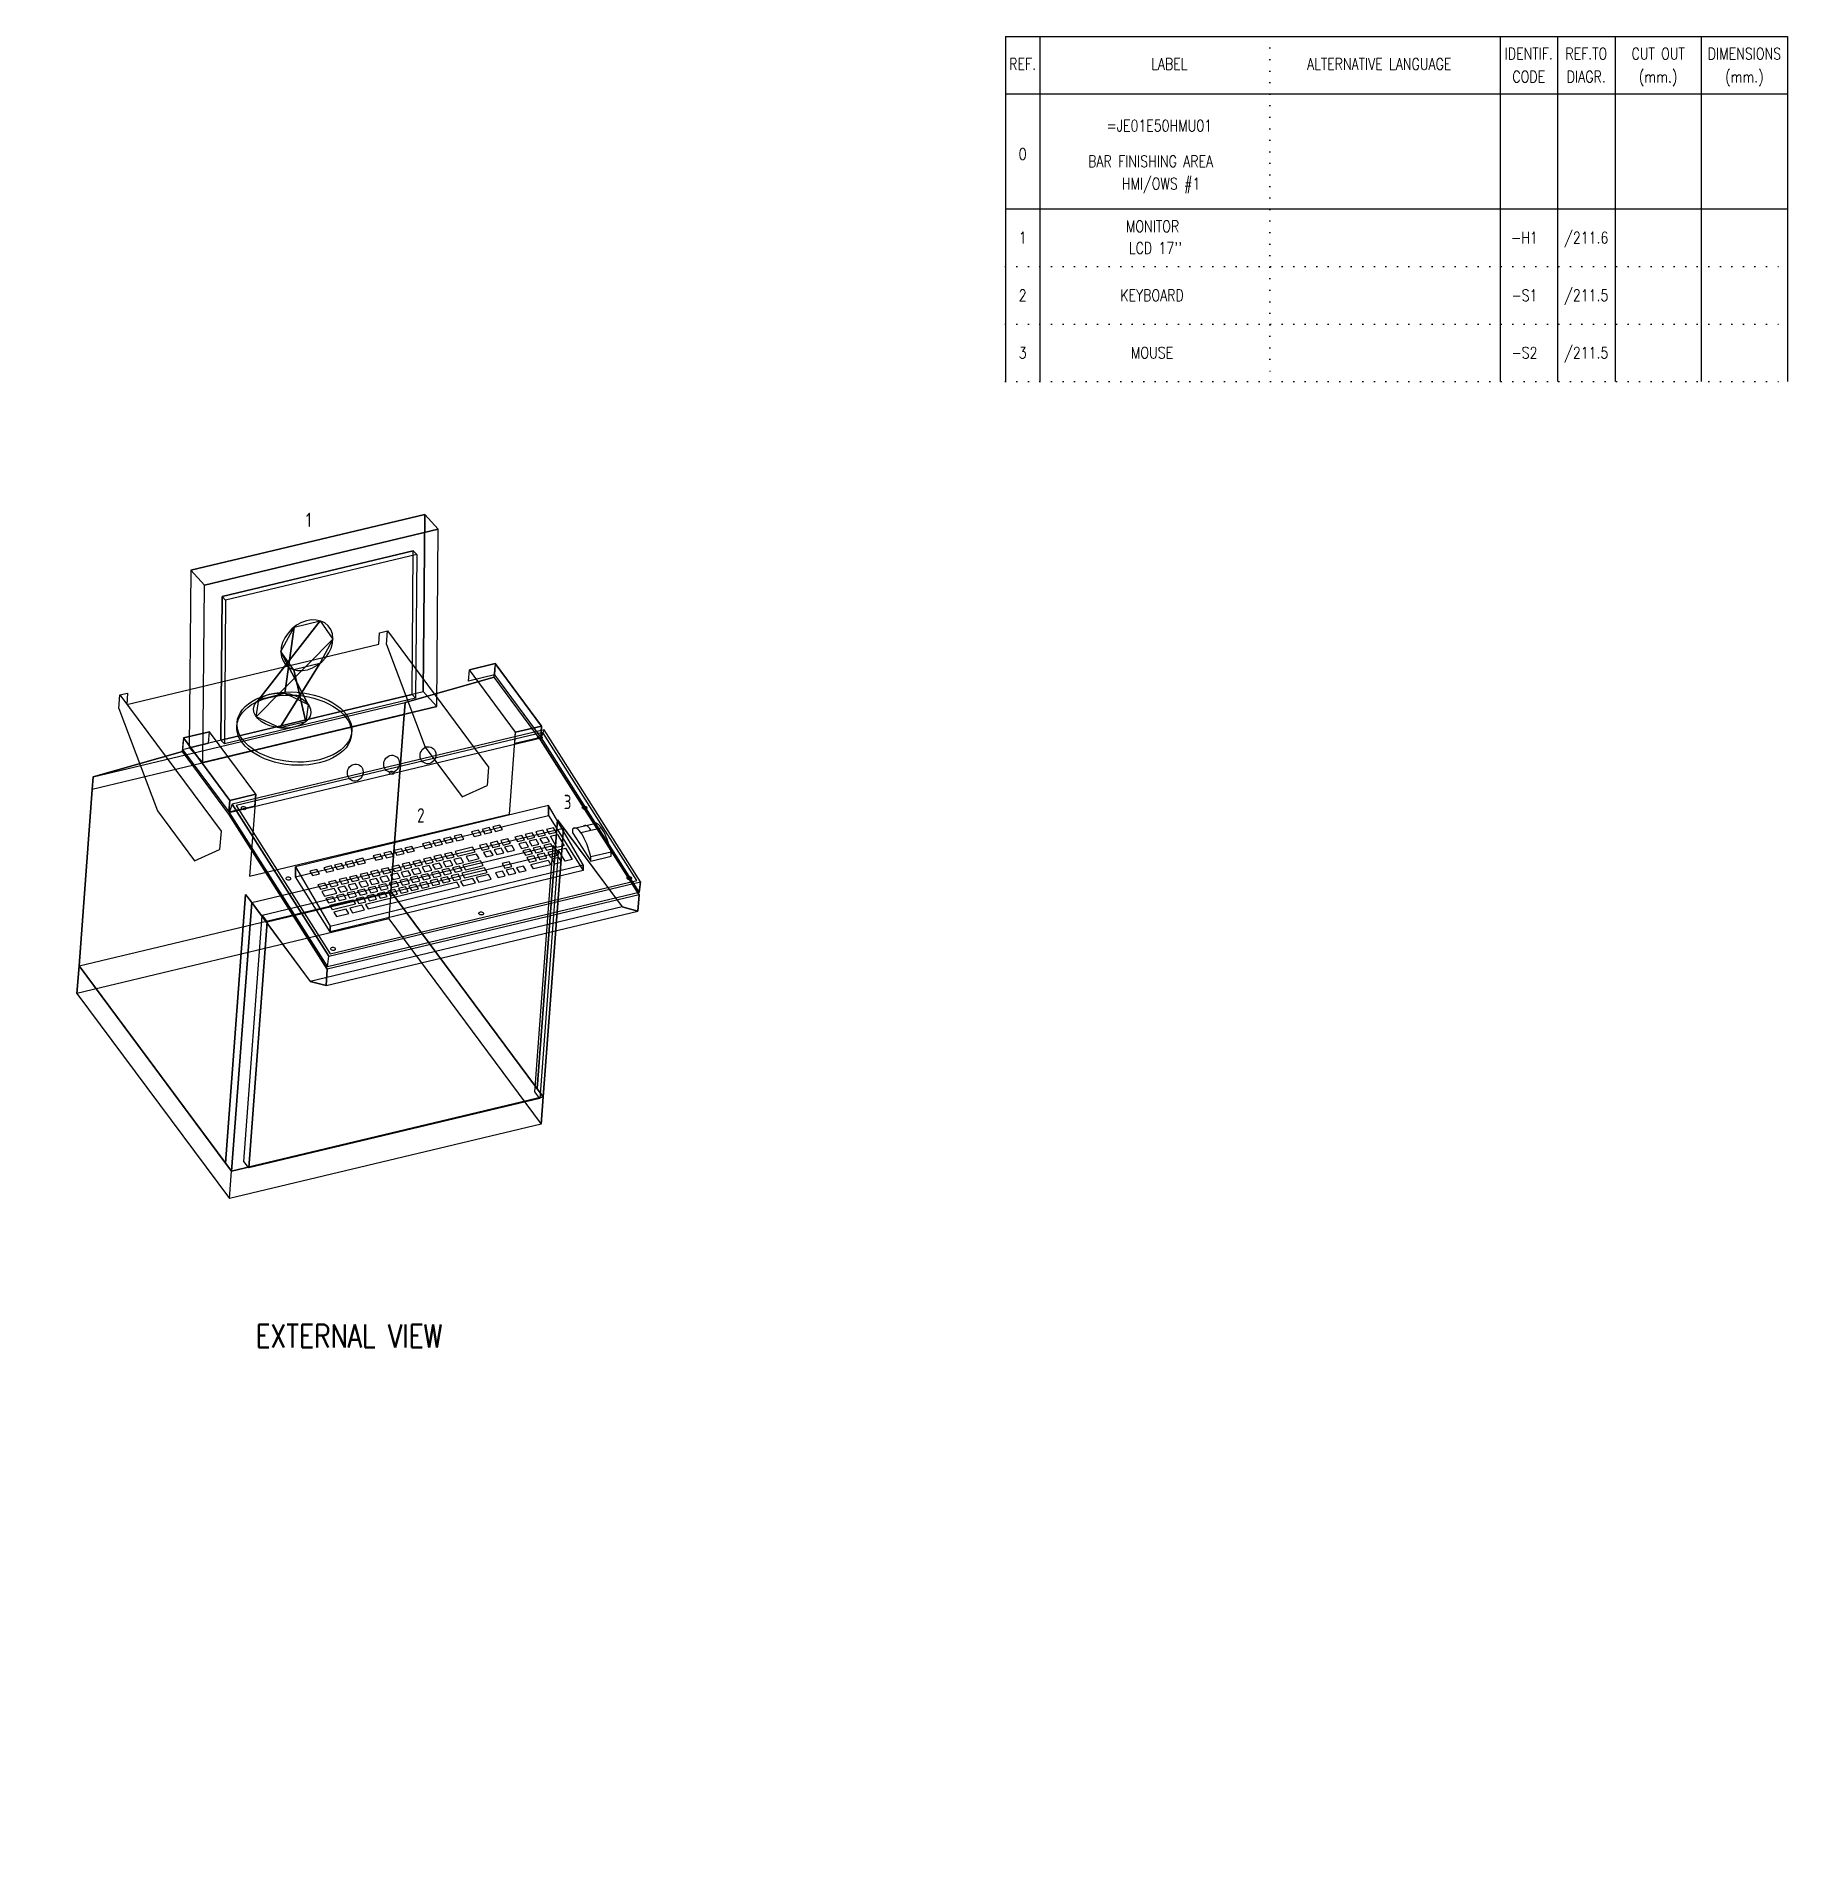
# Model space of a CAD drawing. Header units: millimetres. Extents: x -30 to 274, y -116 to 201.
import ezdxf
from ezdxf.enums import TextEntityAlignment as Align

# ---------------------------------------------------------------- set-up
doc = ezdxf.new("R2010")
doc.units = ezdxf.units.MM
doc.linetypes.add('DOT', pattern=[6.35, 0, -6.35])
for name, color, linetype in [('CART', 7, 'Continuous'), ('CART-TEXT', 7, 'Continuous'), ('PULPITI', 7, 'Continuous'), ('SPF-X', 7, 'Continuous'), ('TAST-TAV102', 7, 'Continuous')]:
    doc.layers.add(name, color=color, linetype=linetype)
doc.styles.add('DA', font='ROMANS.SHX', dxfattribs={"width": 0.8})
doc.styles.add('DIN', font='DIN', dxfattribs={"width": 0.85})
doc.styles.add('romans', font='romans.shx', dxfattribs={"width": 0.8})

# ---------------------------------------------------------------- blocks, each defined once
blk = doc.blocks.new('hjkfh')
at = {"invisible_edges": 8}
for points in [[(20.44, -99.02, 185.04), (20.6, -98.81, 188.03), (24.29, -140.07, 190.59), (24.07, -140.34, 186.6)], [(20.44, -99.02, 185.04), (21.42, -116.9, 176.15), (22.77, -131.99, 177.08), (24.07, -140.34, 186.6)]]:
    blk.add_3dface(points, dxfattribs=at)
at = {"layer": 'PULPITI', "extrusion": (0.088885, -0.994133, 0.061628)}
for p, q in [((-29.26, -103.24, 188.62), (18.97, -99.11, 185.63)), ((18.97, -99.11, 185.63), (19.11, -98.94, 188.12)), ((19.11, -98.94, 188.12), (20.6, -98.81, 188.03)), ((-30.61, -103.2, 191.2), (-29.12, -103.07, 191.11)), ((-29.12, -103.07, 191.11), (-29.26, -103.24, 188.62))]:
    blk.add_line(p, q, dxfattribs=at)
at = {"layer": 'PULPITI', "color": 132, "extrusion": (0.994465, 0.085095, -0.061628)}
for p, q in [((23.8, -100.23, 168.63), (21.63, -102.82, 130.02)), ((23.95, -100.05, 171.36), (23.8, -100.23, 168.63)), ((28.46, -130.43, 202.25), (23.95, -100.05, 171.36)), ((21.63, -102.82, 130.02), (27.18, -164.96, 133.87)), ((30.15, -149.27, 203.36), (28.46, -130.43, 202.25)), ((33.55, -190.37, 201.47), (30.15, -149.27, 203.36)), ((27.18, -164.96, 133.87), (30.49, -161.02, 192.65)), ((30.49, -161.02, 192.65), (32.62, -184.88, 194.13)), ((32.62, -184.88, 194.13), (33.34, -190.61, 197.88)), ((33.34, -190.61, 197.88), (33.55, -190.37, 201.47))]:
    blk.add_line(p, q, dxfattribs=at)
at = {"layer": 'PULPITI', "color": 132, "extrusion": (-0.994465, -0.085095, 0.061628)}
for p, q in [((-35.87, -105.34, 172.33), (-38.04, -107.93, 133.72)), ((-35.72, -105.16, 175.06), (-35.87, -105.34, 172.33)), ((-31.2, -135.53, 205.95), (-35.72, -105.16, 175.06)), ((-38.04, -107.93, 133.72), (-32.49, -170.06, 137.57)), ((-29.52, -154.38, 207.06), (-31.2, -135.53, 205.95)), ((-26.12, -195.48, 205.17), (-29.52, -154.38, 207.06)), ((-32.49, -170.06, 137.57), (-29.18, -166.12, 196.34)), ((-29.18, -166.12, 196.34), (-27.05, -189.98, 197.82)), ((-27.05, -189.98, 197.82), (-26.32, -195.72, 201.58)), ((-26.32, -195.72, 201.58), (-26.12, -195.48, 205.17))]:
    blk.add_line(p, q, dxfattribs=at)
at = {"layer": 'PULPITI', "color": 8, "extrusion": (0.994465, 0.085095, -0.061628)}
for p, q in [((28.63, -130.22, 205.24), (23.66, -130.65, 205.55)), ((28.46, -130.43, 202.25), (28.6, -130.26, 204.75))]:
    blk.add_line(p, q, dxfattribs=at)
at = {"layer": 'PULPITI', "color": 8, "extrusion": (-0.994465, -0.085095, 0.061628)}
for p, q in [((-31.2, -135.53, 205.95), (-31.06, -135.36, 208.44)), ((-31.03, -135.33, 208.94), (-26.06, -134.91, 208.63))]:
    blk.add_line(p, q, dxfattribs=at)
at = {"layer": 'PULPITI', "color": 2, "extrusion": (0.065286, -0.040889, 0.997028)}
for p, q in [((29.95, -150.67, 206.34), (-28.73, -155.69, 209.98)), ((33.19, -189.93, 204.52), (29.95, -150.67, 206.34)), ((-28.73, -155.69, 209.98), (-25.48, -194.95, 208.15)), ((-25.48, -194.95, 208.15), (33.19, -189.93, 204.52))]:
    blk.add_line(p, q, dxfattribs=at)
at = {"layer": 'PULPITI', "color": 8, "extrusion": (0.088885, -0.994133, 0.061628)}
for p, q in [((-25.39, -154.95, 191.81), (24.33, -150.7, 188.72)), ((24.33, -150.7, 188.72), (25.34, -149.5, 206.66)), ((-24.38, -153.75, 209.74), (-25.39, -154.95, 191.81))]:
    blk.add_line(p, q, dxfattribs=at)
at = {"layer": 'PULPITI', "color": 252, "extrusion": (0.056023, 0.066765, 0.996195)}
for centre, radius in [((-73.11, 108.83, 179.37), 10), ((-73.11, 108.83, 180.06), 10), ((-69.58, 105.3, 180.06), 5)]:
    blk.add_circle(centre, radius, dxfattribs=at)
at = {"layer": 'PULPITI', "color": 252, "extrusion": (-0.09505, 0.978587, -0.182575)}
blk.add_circle((13.78, 183.47, -154.36), 5, dxfattribs=at)
at = {"layer": 'PULPITI', "color": 2, "extrusion": (0.065286, -0.040889, 0.997028)}
for centre in [(-113.19, -88.94, 213.84), (-130.29, -66.14, 213.84), (-147.39, -43.34, 213.84), (-128.17, -100.18, 213.84), (-162.37, -54.58, 213.84), (-143.15, -111.41, 213.84), (-160.25, -88.61, 213.84), (-177.35, -65.81, 213.84)]:
    blk.add_circle(centre, 0.4, dxfattribs=at)
at = {"layer": 'PULPITI', "color": 132}
for points in [[(-35.87, -105.34, 172.33), (-38.04, -107.93, 133.72), (21.63, -102.82, 130.02), (23.8, -100.23, 168.63)], [(-35.72, -105.16, 175.06), (23.95, -100.05, 171.36), (23.8, -100.23, 168.63), (-35.87, -105.34, 172.33)], [(-29.18, -166.12, 196.34), (30.49, -161.02, 192.65), (27.18, -164.96, 133.87), (-32.49, -170.06, 137.57)], [(-29.4, -163.64, 196.19), (-29.18, -166.12, 196.34), (-32.49, -170.06, 137.57), (-32.71, -167.58, 137.42)], [(-27.14, -168.64, 193.39), (28.55, -163.87, 189.94), (25.53, -167.48, 136.14), (-30.16, -172.24, 139.59)], [(28.55, -163.87, 189.94), (28.37, -161.88, 189.81), (-27.32, -166.65, 193.26), (-27.14, -168.64, 193.39)], [(-30.34, -170.26, 139.47), (-27.32, -166.65, 193.26), (-27.14, -168.64, 193.39), (-30.16, -172.24, 139.59)], [(32.62, -184.88, 194.13), (-27.05, -189.98, 197.82), (-26.32, -195.72, 201.58), (33.34, -190.61, 197.88)], [(33.34, -190.61, 197.88), (33.55, -190.37, 201.47), (-26.12, -195.48, 205.17), (-26.32, -195.72, 201.58)]]:
    blk.add_3dface(points, dxfattribs=at)
for points, invisible_edges in [([(30.26, -158.53, 192.49), (23.8, -100.23, 168.63), (23.95, -100.05, 171.36), (28.46, -130.43, 202.25)], 9), ([(-29.4, -163.64, 196.19), (-32.71, -167.58, 137.42), (-38.04, -107.93, 133.72), (-35.87, -105.34, 172.33)], 8), ([(-29.4, -163.64, 196.19), (-35.87, -105.34, 172.33), (-35.72, -105.16, 175.06), (-31.2, -135.53, 205.95)], 9), ([(28.46, -130.43, 202.25), (30.26, -158.53, 192.49), (32.62, -184.88, 194.13), (30.15, -149.27, 203.36)], 5), ([(-31.2, -135.53, 205.95), (-29.4, -163.64, 196.19), (-27.05, -189.98, 197.82), (-29.52, -154.38, 207.06)], 5), ([(30.15, -149.27, 203.36), (33.55, -190.37, 201.47), (33.34, -190.61, 197.88), (32.62, -184.88, 194.13)], 8), ([(-29.52, -154.38, 207.06), (-26.12, -195.48, 205.17), (-26.32, -195.72, 201.58), (-27.05, -189.98, 197.82)], 8)]:
    blk.add_3dface(points, dxfattribs=dict(at, invisible_edges=invisible_edges))
at = {"layer": 'PULPITI', "color": 8}
for points in [[(21.29, -103.22, 124.04), (-38.38, -108.33, 127.74), (-38.04, -107.93, 133.72), (21.63, -102.82, 130.02)], [(-38.38, -108.33, 127.74), (-32.82, -170.46, 131.59), (-32.49, -170.06, 137.57), (-38.04, -107.93, 133.72)], [(23.66, -130.65, 205.55), (28.63, -130.22, 205.24), (28.49, -130.39, 202.75), (23.52, -130.82, 203.06)], [(23.66, -130.65, 205.55), (28.63, -130.22, 205.24), (30.31, -149.07, 206.35), (25.34, -149.5, 206.66)], [(28.63, -130.22, 205.24), (28.49, -130.39, 202.75), (30.17, -149.24, 203.86), (30.31, -149.07, 206.35)], [(-31.03, -135.33, 208.94), (-31.18, -135.5, 206.45), (-29.49, -154.34, 207.56), (-29.35, -154.18, 210.05)], [(-26.06, -134.91, 208.63), (-31.03, -135.33, 208.94), (-29.35, -154.18, 210.05), (-24.38, -153.75, 209.74)], [(-29.26, -155.23, 210.03), (-29.48, -154.51, 207.56), (30.19, -149.4, 203.86), (30.4, -150.13, 206.33)], [(-29.26, -155.23, 210.03), (-25.94, -195.49, 208.16), (33.73, -190.39, 204.46), (30.4, -150.13, 206.33)], [(25.34, -149.5, 206.66), (30.31, -149.07, 206.35), (30.17, -149.24, 203.86), (25.2, -149.66, 204.17)], [(-24.38, -153.75, 209.74), (-29.35, -154.18, 210.05), (-29.49, -154.34, 207.56), (-24.52, -153.92, 207.25)], [(26.85, -165.36, 127.89), (-32.82, -170.46, 131.59), (-32.49, -170.06, 137.57), (27.18, -164.96, 133.87)], [(-26.09, -195.45, 205.67), (-25.94, -195.49, 208.16), (33.73, -190.39, 204.46), (33.57, -190.34, 201.97)]]:
    blk.add_3dface(points, dxfattribs=at)
at = {"layer": 'PULPITI', "invisible_edges": 8}
for points in [[(-30.78, -103.4, 188.22), (-30.61, -103.2, 191.2), (-26.92, -144.45, 193.76), (-27.15, -144.72, 189.78)], [(-30.78, -103.4, 188.22), (-29.8, -121.28, 179.32), (-28.45, -136.37, 180.26), (-27.15, -144.72, 189.78)]]:
    blk.add_3dface(points, dxfattribs=at)
at = {"layer": 'PULPITI', "color": 252}
for points in [[(0.4, -118.02, 212.66), (2.69, -118.62, 208.26), (-9.01, -113.48, 188.86), (-6.91, -108.96, 188.44)], [(-7.26, -119.47, 208.87), (-4.58, -118.44, 212.97), (-1.94, -108.54, 188.13), (0.93, -112.63, 188.24)], [(-4.58, -118.44, 212.97), (0.4, -118.02, 212.66), (-6.91, -108.96, 188.44), (-1.94, -108.54, 188.13)], [(19.41, -119.96, 192.37), (21.03, -113.21, 227.7), (-23.72, -117.04, 230.47), (-25.34, -123.79, 195.15)], [(21.55, -118.59, 228.7), (-23.2, -122.42, 231.48), (-23.72, -117.04, 230.47), (21.03, -113.21, 227.7)], [(2.69, -118.62, 208.26), (0.01, -119.64, 204.16), (-6.14, -117.57, 188.97), (-9.01, -113.48, 188.86)], [(-4.97, -120.07, 204.47), (-7.26, -119.47, 208.87), (0.93, -112.63, 188.24), (-1.17, -117.15, 188.66)], [(19.41, -119.96, 192.37), (19.94, -125.34, 193.38), (21.55, -118.59, 228.7), (21.03, -113.21, 227.7)], [(-25.34, -123.79, 195.15), (-24.81, -129.17, 196.15), (-23.2, -122.42, 231.48), (-23.72, -117.04, 230.47)], [(0.01, -119.64, 204.16), (-4.97, -120.07, 204.47), (-1.17, -117.15, 188.66), (-6.14, -117.57, 188.97)], [(19.94, -125.34, 193.38), (-24.81, -129.17, 196.15), (-25.34, -123.79, 195.15), (19.41, -119.96, 192.37)], [(-19.29, -122.84, 227.19), (-19.42, -121.5, 226.94), (17.14, -118.37, 224.67), (17.27, -119.71, 224.92)], [(17.14, -118.37, 224.67), (17.27, -119.71, 224.92), (15.97, -125.17, 196.32), (15.84, -123.83, 196.07)], [(-19.42, -121.5, 226.94), (-19.29, -122.84, 227.19), (-20.6, -128.3, 198.59), (-20.73, -126.96, 198.34)], [(-20.6, -128.3, 198.59), (-20.73, -126.96, 198.34), (15.84, -123.83, 196.07), (15.97, -125.17, 196.32)]]:
    blk.add_3dface(points, dxfattribs=at)
for points, invisible_edges in [([(-23.72, -117.04, 230.47), (-23.2, -122.42, 231.48), (21.55, -118.59, 228.7), (21.03, -113.21, 227.7)], 8), ([(-19.29, -122.84, 227.19), (-23.2, -122.42, 231.48), (21.55, -118.59, 228.7), (17.27, -119.71, 224.92)], 5), ([(19.94, -125.34, 193.38), (21.55, -118.59, 228.7), (17.27, -119.71, 224.92), (15.97, -125.17, 196.32)], 10), ([(-24.81, -129.17, 196.15), (-23.2, -122.42, 231.48), (-19.29, -122.84, 227.19), (-20.6, -128.3, 198.59)], 10), ([(19.94, -125.34, 193.38), (15.97, -125.17, 196.32), (-20.6, -128.3, 198.59), (-24.81, -129.17, 196.15)], 5)]:
    blk.add_3dface(points, dxfattribs=dict(at, invisible_edges=invisible_edges))
at = {"layer": 'PULPITI', "color": 155}
blk.add_3dface([(-20.73, -126.96, 198.34), (15.84, -123.83, 196.07), (17.14, -118.37, 224.67), (-19.42, -121.5, 226.94)], dxfattribs=at)
at = {"layer": 'PULPITI', "color": 8, "invisible_edges": 8}
for points in [[(-24.38, -153.75, 209.74), (-25.39, -154.95, 191.81), (24.33, -150.7, 188.72), (25.34, -149.5, 206.66)], [(-29.48, -154.51, 207.56), (-26.09, -195.45, 205.67), (-25.94, -195.49, 208.16), (-29.26, -155.23, 210.03)]]:
    blk.add_3dface(points, dxfattribs=at)
at = {"layer": 'SPF-X', "color": 8, "extrusion": (0.104675, -0.850981, 0.514659)}
for centre in [(-12.61, 97.64, 225.09), (-5.63, 97.13, 225.09), (-19.59, 98.14, 225.09)]:
    blk.add_circle(centre, 1.5, dxfattribs=at)
at = {"layer": 'SPF-X', "color": 132, "invisible_edges": 8}
blk.add_3dface([(30.26, -158.53, 192.49), (26.96, -162.47, 133.72), (21.63, -102.82, 130.02), (23.8, -100.23, 168.63)], dxfattribs=at)
at = {"layer": 'SPF-X', "color": 8}
for points in [[(21.29, -103.22, 124.04), (26.85, -165.36, 127.89), (27.18, -164.96, 133.87), (21.63, -102.82, 130.02)], [(-26.06, -134.91, 208.63), (-31.03, -135.33, 208.94), (-31.18, -135.5, 206.45), (-26.2, -135.07, 206.14)]]:
    blk.add_3dface(points, dxfattribs=at)
at = {"layer": 'SPF-X', "color": 8, "invisible_edges": 8}
blk.add_3dface([(30.19, -149.4, 203.86), (33.57, -190.34, 201.97), (33.73, -190.39, 204.46), (30.4, -150.13, 206.33)], dxfattribs=at)
at = {"layer": 'SPF-X', "color": 132}
for points in [[(30.26, -158.53, 192.49), (30.49, -161.02, 192.65), (27.18, -164.96, 133.87), (26.96, -162.47, 133.72)], [(25.35, -165.49, 136.02), (28.37, -161.88, 189.81), (28.55, -163.87, 189.94), (25.53, -167.48, 136.14)]]:
    blk.add_3dface(points, dxfattribs=at)
blk = doc.blocks.new('T-TAV102')
at = {"layer": 'TAST-TAV102', "color": 253}
for points in [[(-245.1, 176.5, 22.9), (-245.1, 176.8), (244.9, 177.1), (244.9, 176.9, 22.9)], [(-245, -0.2, 13.6), (-245, -0.2), (-245.1, 176.8), (-245.1, 176.5, 22.9)], [(244.9, 177.1), (245, 0.2), (245, 0.2, 13.6), (244.9, 176.9, 22.9)], [(245, 0.2, 13.6), (245, 0.2), (-245, -0.2), (-245, -0.2, 13.6)]]:
    blk.add_3dface(points, dxfattribs=at)
at = {"layer": 'TAST-TAV102', "color": 252}
blk.add_3dface([(-245.1, 176.5, 22.9), (-245, -0.2, 13.6), (245, 0.2, 13.6), (244.9, 176.9, 22.9)], dxfattribs=at)
at = {"layer": 'TAST-TAV102', "color": 7}
for points in [[(-224.7, 142.6, 21.1), (-211.1, 142.6, 21.1), (-211.1, 156.2, 21.8), (-224.7, 156.2, 21.8)], [(-197.5, 142.6, 21.1), (-183.8, 142.6, 21.1), (-183.9, 156.2, 21.8), (-197.5, 156.2, 21.8)], [(-177, 142.6, 21.1), (-163.4, 142.6, 21.1), (-163.4, 156.2, 21.8), (-177, 156.2, 21.8)], [(-156.6, 142.6, 21.1), (-143, 142.6, 21.1), (-143, 156.2, 21.8), (-156.6, 156.2, 21.8)], [(-136.2, 142.6, 21.1), (-122.6, 142.6, 21.1), (-122.6, 156.2, 21.8), (-136.2, 156.2, 21.8)], [(-102.2, 142.7, 21.1), (-88.6, 142.7, 21.1), (-88.6, 156.3, 21.8), (-102.2, 156.2, 21.8)], [(-81.8, 142.7, 21.1), (-68.1, 142.7, 21.1), (-68.2, 156.3, 21.8), (-81.8, 156.3, 21.8)], [(-61.3, 142.7, 21.1), (-47.7, 142.7, 21.1), (-47.7, 156.3, 21.8), (-61.4, 156.3, 21.8)], [(-40.9, 142.7, 21.1), (-27.3, 142.7, 21.1), (-27.3, 156.3, 21.8), (-40.9, 156.3, 21.8)], [(-6.9, 142.7, 21.1), (6.7, 142.7, 21.1), (6.7, 156.3, 21.8), (-6.9, 156.3, 21.8)], [(13.5, 142.7, 21.1), (27.1, 142.7, 21.1), (27.1, 156.3, 21.8), (13.5, 156.3, 21.8)], [(33.9, 142.7, 21.1), (47.5, 142.8, 21.1), (47.5, 156.3, 21.8), (33.9, 156.3, 21.8)], [(54.4, 142.8, 21.1), (68, 142.8, 21.1), (68, 156.4, 21.8), (54.3, 156.3, 21.8)], [(88.4, 142.8, 21.1), (102, 142.8, 21.1), (102, 156.4, 21.8), (88.4, 156.4, 21.8)], [(108.8, 142.8, 21.1), (122.4, 142.8, 21.1), (122.4, 156.4, 21.8), (108.8, 156.4, 21.8)], [(129.2, 142.8, 21.1), (142.8, 142.8, 21.1), (142.8, 156.4, 21.8), (129.2, 156.4, 21.8)], [(-224.7, 101.8, 19), (-211, 101.8, 19), (-211, 115.4, 19.7), (-224.7, 115.4, 19.7)], [(-204.2, 101.8, 19), (-190.6, 101.8, 19), (-190.6, 115.4, 19.7), (-204.2, 115.4, 19.7)], [(-183.8, 101.8, 19), (-170.2, 101.8, 19), (-170.2, 115.4, 19.7), (-183.8, 115.4, 19.7)], [(-163.4, 101.8, 19), (-149.8, 101.8, 19), (-149.8, 115.4, 19.7), (-163.4, 115.4, 19.7)], [(-143, 101.8, 19), (-129.4, 101.9, 19), (-129.4, 115.5, 19.7), (-143, 115.4, 19.7)], [(-122.6, 101.9, 19), (-109, 101.9, 19), (-109, 115.5, 19.7), (-122.6, 115.5, 19.7)], [(-102.2, 101.9, 19), (-88.5, 101.9, 19), (-88.5, 115.5, 19.7), (-102.2, 115.5, 19.7)], [(-81.7, 101.9, 19), (-68.1, 101.9, 19), (-68.1, 115.5, 19.7), (-81.7, 115.5, 19.7)], [(-61.3, 101.9, 19), (-47.7, 101.9, 19), (-47.7, 115.5, 19.7), (-61.3, 115.5, 19.7)], [(-40.9, 101.9, 19), (-27.3, 101.9, 19), (-27.3, 115.5, 19.7), (-40.9, 115.5, 19.7)], [(-20.5, 101.9, 19), (-6.9, 101.9, 19), (-6.9, 115.5, 19.7), (-20.5, 115.5, 19.7)], [(-0.1, 101.9, 19), (13.5, 102, 19), (13.5, 115.5, 19.7), (-0.1, 115.5, 19.7)], [(20.3, 102, 19), (34, 102, 19), (34, 115.6, 19.7), (20.3, 115.5, 19.7)], [(74.8, 115.6, 19.7), (40.8, 115.6, 19.7), (40.8, 102, 19), (74.8, 102, 19)], [(88.4, 102, 19), (102, 102, 19), (102, 115.6, 19.7), (88.4, 115.6, 19.7)], [(108.8, 102, 19), (122.4, 102, 19), (122.4, 115.6, 19.7), (108.8, 115.6, 19.7)], [(129.2, 102, 19), (142.8, 102, 19), (142.8, 115.6, 19.7), (129.2, 115.6, 19.7)], [(156.5, 102, 19), (170.1, 102.1, 19), (170.1, 115.6, 19.7), (156.5, 115.6, 19.7)], [(176.9, 102.1, 19), (190.5, 102.1, 19), (190.5, 115.7, 19.7), (176.9, 115.7, 19.7)], [(197.3, 102.1, 19), (210.9, 102.1, 19), (210.9, 115.7, 19.7), (197.3, 115.7, 19.7)], [(217.7, 102.1, 19), (231.3, 102.1, 19), (231.3, 115.7, 19.7), (217.7, 115.7, 19.7)], [(-224.6, 81.4, 17.9), (-200.8, 81.4, 17.9), (-200.8, 95, 18.6), (-224.6, 95, 18.6)], [(-224.6, 61, 16.8), (-211, 61, 16.8), (-211, 74.6, 17.5), (-224.6, 74.6, 17.5)], [(-204.2, 61, 16.8), (-190.6, 61, 16.8), (-190.6, 74.6, 17.5), (-204.2, 74.6, 17.5)], [(-194, 81.4, 17.9), (-180.4, 81.4, 17.9), (-180.4, 95, 18.6), (-194, 95, 18.6)], [(-183.8, 61, 16.8), (-170.2, 61.1, 16.8), (-170.2, 74.6, 17.5), (-183.8, 74.6, 17.5)], [(-173.6, 81.4, 17.9), (-160, 81.4, 17.9), (-160, 95, 18.6), (-173.6, 95, 18.6)], [(-163.4, 61.1, 16.8), (-149.8, 61.1, 16.8), (-149.8, 74.7, 17.5), (-163.4, 74.7, 17.5)], [(-153.2, 81.5, 17.9), (-139.6, 81.5, 17.9), (-139.6, 95.1, 18.6), (-153.2, 95, 18.6)], [(-143, 61.1, 16.8), (-129.3, 61.1, 16.8), (-129.4, 74.7, 17.5), (-143, 74.7, 17.5)], [(-132.8, 81.5, 17.9), (-119.2, 81.5, 17.9), (-119.2, 95.1, 18.6), (-132.8, 95.1, 18.6)], [(-122.5, 61.1, 16.8), (-108.9, 61.1, 16.8), (-108.9, 74.7, 17.5), (-122.5, 74.7, 17.5)], [(-112.3, 81.5, 17.9), (-98.7, 81.5, 17.9), (-98.7, 95.1, 18.6), (-112.4, 95.1, 18.6)], [(-102.1, 61.1, 16.8), (-88.5, 61.1, 16.8), (-88.5, 74.7, 17.5), (-102.1, 74.7, 17.5)], [(-91.9, 81.5, 17.9), (-78.3, 81.5, 17.9), (-78.3, 95.1, 18.6), (-91.9, 95.1, 18.6)], [(-81.7, 61.1, 16.8), (-68.1, 61.1, 16.8), (-68.1, 74.7, 17.5), (-81.7, 74.7, 17.5)], [(-71.5, 81.5, 17.9), (-57.9, 81.5, 17.9), (-57.9, 95.1, 18.6), (-71.5, 95.1, 18.6)], [(-61.3, 61.1, 16.8), (-47.7, 61.1, 16.8), (-47.7, 74.7, 17.5), (-61.3, 74.7, 17.5)], [(-51.1, 81.5, 17.9), (-37.5, 81.5, 17.9), (-37.5, 95.1, 18.6), (-51.1, 95.1, 18.6)], [(-40.9, 61.1, 16.8), (-27.3, 61.1, 16.8), (-27.3, 74.7, 17.5), (-40.9, 74.7, 17.5)], [(-30.7, 81.5, 17.9), (-17.1, 81.5, 17.9), (-17.1, 95.1, 18.6), (-30.7, 95.1, 18.6)], [(-20.5, 61.2, 16.8), (-6.8, 61.2, 16.8), (-6.9, 74.8, 17.5), (-20.5, 74.7, 17.5)], [(-10.3, 81.5, 17.9), (3.3, 81.6, 17.9), (3.3, 95.1, 18.6), (-10.3, 95.1, 18.6)], [(0, 61.2, 16.8), (13.6, 61.2, 16.8), (13.6, 74.8, 17.5), (0, 74.8, 17.5)], [(10.2, 81.6, 17.9), (23.8, 81.6, 17.9), (23.8, 95.2, 18.6), (10.1, 95.2, 18.6)], [(20.4, 61.2, 16.8), (34, 61.2, 16.8), (34, 74.8, 17.5), (20.4, 74.8, 17.5)], [(30.6, 81.6, 17.9), (44.2, 81.6, 17.9), (44.2, 95.2, 18.6), (30.6, 95.2, 18.6)], [(74.8, 74.8, 17.5), (40.8, 74.8, 17.5), (40.8, 61.2, 16.8), (74.8, 61.2, 16.8)], [(54.4, 81.6, 17.9), (74.8, 81.6, 17.9), (74.8, 95.2, 18.6), (54.4, 95.2, 18.6)], [(88.4, 81.6, 17.9), (102, 81.6, 17.9), (102, 95.2, 18.6), (88.4, 95.2, 18.6)], [(108.8, 81.6, 17.9), (122.4, 81.6, 17.9), (122.4, 95.2, 18.6), (108.8, 95.2, 18.6)], [(129.3, 81.6, 17.9), (142.9, 81.6, 17.9), (142.9, 95.2, 18.6), (129.2, 95.2, 18.6)], [(156.5, 81.7, 17.9), (170.1, 81.7, 17.9), (170.1, 95.3, 18.6), (156.5, 95.2, 18.6)], [(156.5, 61.3, 16.8), (170.1, 61.3, 16.8), (170.1, 74.9, 17.5), (156.5, 74.9, 17.5)], [(176.9, 81.7, 17.9), (190.5, 81.7, 17.9), (190.5, 95.3, 18.6), (176.9, 95.3, 18.6)], [(176.9, 61.3, 16.8), (190.5, 61.3, 16.8), (190.5, 74.9, 17.5), (176.9, 74.9, 17.5)], [(197.3, 81.7, 17.9), (210.9, 81.7, 17.9), (210.9, 95.3, 18.6), (197.3, 95.3, 18.6)], [(197.3, 61.3, 16.8), (210.9, 61.3, 16.8), (210.9, 74.9, 17.5), (197.3, 74.9, 17.5)], [(217.7, 61.3, 16.8), (217.7, 95.3, 18.6), (231.3, 95.3, 18.6), (231.3, 61.3, 16.8)], [(-224.6, 54.2, 16.5), (-180.4, 54.3, 16.5), (-180.4, 40.7, 15.7), (-224.6, 40.6, 15.7)], [(-224.6, 20.2, 14.7), (-200.8, 20.3, 14.7), (-200.8, 33.8, 15.4), (-224.6, 33.8, 15.4)], [(-194, 20.3, 14.7), (-170.2, 20.3, 14.7), (-170.2, 33.9, 15.4), (-194, 33.9, 15.4)], [(-173.6, 40.7, 15.7), (-160, 40.7, 15.7), (-160, 54.3, 16.5), (-173.6, 54.3, 16.5)], [(-163.4, 33.9, 15.4), (-163.3, 20.3, 14.7), (13.6, 20.4, 14.7), (13.6, 34, 15.4)], [(-153.2, 40.7, 15.7), (-139.5, 40.7, 15.7), (-139.5, 54.3, 16.5), (-153.2, 54.3, 16.5)], [(-132.7, 40.7, 15.7), (-119.1, 40.7, 15.7), (-119.1, 54.3, 16.5), (-132.7, 54.3, 16.5)], [(-112.3, 40.7, 15.7), (-98.7, 40.7, 15.7), (-98.7, 54.3, 16.5), (-112.3, 54.3, 16.5)], [(-91.9, 40.7, 15.7), (-78.3, 40.7, 15.7), (-78.3, 54.3, 16.5), (-91.9, 54.3, 16.5)], [(-71.5, 40.7, 15.7), (-57.9, 40.7, 15.7), (-57.9, 54.3, 16.5), (-71.5, 54.3, 16.5)], [(-51.1, 40.7, 15.7), (-37.5, 40.8, 15.7), (-37.5, 54.3, 16.5), (-51.1, 54.3, 16.5)], [(-30.7, 40.8, 15.7), (-17, 40.8, 15.7), (-17, 54.4, 16.5), (-30.7, 54.3, 16.5)], [(-10.2, 40.8, 15.7), (3.4, 40.8, 15.7), (3.4, 54.4, 16.5), (-10.2, 54.4, 16.5)], [(10.2, 40.8, 15.7), (23.8, 40.8, 15.7), (23.8, 54.4, 16.5), (10.2, 54.4, 16.5)], [(20.4, 20.4, 14.7), (44.2, 20.4, 14.7), (44.2, 34, 15.4), (20.4, 34, 15.4)], [(30.6, 40.8, 15.7), (74.8, 40.8, 15.7), (74.8, 54.4, 16.5), (30.6, 54.4, 16.5)], [(51, 20.4, 14.7), (74.8, 20.4, 14.7), (74.8, 34, 15.4), (51, 34, 15.4)], [(88.5, 20.4, 14.7), (102.1, 20.5, 14.7), (102.1, 34, 15.4), (88.4, 34, 15.4)], [(108.9, 40.8, 15.7), (122.5, 40.9, 15.7), (122.5, 54.5, 16.5), (108.9, 54.4, 16.5)], [(108.9, 20.5, 14.7), (122.5, 20.5, 14.7), (122.5, 34.1, 15.4), (108.9, 34.1, 15.4)], [(129.3, 20.5, 14.7), (142.9, 20.5, 14.7), (142.9, 34.1, 15.4), (129.3, 34.1, 15.4)], [(156.5, 40.9, 15.7), (170.1, 40.9, 15.7), (170.1, 54.5, 16.5), (156.5, 54.5, 16.5)], [(156.5, 34.1, 15.4), (190.5, 34.1, 15.4), (190.5, 20.5, 14.7), (156.5, 20.5, 14.7)], [(176.9, 40.9, 15.7), (190.5, 40.9, 15.7), (190.5, 54.5, 16.5), (176.9, 54.5, 16.5)], [(197.3, 40.9, 15.7), (210.9, 40.9, 15.7), (210.9, 54.5, 16.5), (197.3, 54.5, 16.5)], [(197.3, 20.5, 14.7), (211, 20.5, 14.7), (210.9, 34.1, 15.4), (197.3, 34.1, 15.4)], [(217.8, 20.5, 14.7), (217.7, 54.5, 16.5), (231.4, 54.5, 16.5), (231.4, 20.5, 14.7)]]:
    blk.add_3dface(points, dxfattribs=at)
blk = doc.blocks.new('A$C1D4C39F6')
at = {"extrusion": (-0.012398, 0.015183, -0.999808)}
for p, q in [((0, 0), (0.74, 0.6)), ((0.05, -0.06, 3.8), (0.78, 0.54, 3.8)), ((5.4, -6.62, -0.17), (6.14, -6.02, -0.17))]:
    blk.add_line(p, q, dxfattribs=at)
at = {"extrusion": (0.774568, 0.632491, 4.996e-16)}
for p, q in [((5.4, -6.62, -0.17), (0, 0)), ((0, 0), (0.05, -0.06, 3.8)), ((0.74, 0.6), (0.78, 0.54, 3.8)), ((5.21, -1.87, -0.09), (5.25, -1.93, 3.7)), ((6.18, -6.07, 3.63), (6.14, -6.02, -0.17))]:
    blk.add_line(p, q, dxfattribs=at)
at = {"extrusion": (-0.012398, 0.015183, -0.999808)}
for centre, start in [((-0.5, -5.11), 92.394), ((-0.5, -5.11, -3.8), 92.394), ((-0.5, -5.11, -1.9), 145.5241)]:
    blk.add_arc(centre, 5.72, start, 189.1269, dxfattribs=at)

msp = doc.modelspace()

# ---------------------------------------------------------------- linework, layer by layer
at = {"layer": 'CART', "color": 2}
for p, q in [((137.99, 200.54, -74.56), (273.99, 200.54, -74.56)), ((137.99, 200.54, -74.56), (137.99, 180.54, -74.56)), ((273.99, 200.54, -74.56), (273.99, 180.54, -74.56)), ((137.99, 180.54, -74.56), (137.99, 140.54, -74.56)), ((273.99, 180.54, -74.56), (273.99, 140.54, -74.56))]:
    msp.add_line(p, q, dxfattribs=at)
at = {"layer": 'CART', "color": 9}
for p, q in [((143.99, 200.54, -74.56), (143.99, 180.54, -74.56)), ((223.99, 200.54, -74.56), (223.99, 180.54, -74.56)), ((233.99, 200.54, -74.56), (233.99, 140.54, -74.56)), ((243.99, 200.54, -74.56), (243.99, 180.54, -74.56)), ((258.99, 200.54, -74.56), (258.99, 180.54, -74.56)), ((137.99, 190.54, -74.56), (273.99, 190.54, -74.56)), ((143.99, 180.54, -74.56), (143.99, 140.54, -74.56)), ((223.99, 180.54, -74.56), (223.99, 140.54, -74.56)), ((243.99, 180.54, -74.56), (243.99, 140.54, -74.56)), ((258.99, 180.54, -74.56), (258.99, 140.54, -74.56)), ((137.99, 170.54, -74.56), (273.99, 170.54, -74.56))]:
    msp.add_line(p, q, dxfattribs=at)
at = {"layer": 'CART', "color": 9, "linetype": 'DOT', "ltscale": 0.3}
for p, q in [((183.99, 200.54, -74.56), (183.99, 140.54, -74.56)), ((137.99, 160.54, -74.56), (273.99, 160.54, -74.56)), ((137.99, 150.54, -74.56), (273.99, 150.54, -74.56)), ((137.99, 140.54, -74.56), (273.99, 140.54, -74.56))]:
    msp.add_line(p, q, dxfattribs=at)

# ---------------------------------------------------------------- block references
at = {"extrusion": (0.029809, 0.740477, 0.67142), "rotation": 201.4781686025509}
msp.add_blockref('hjkfh', (28.74, -1681.54, -1502.37), dxfattribs=at)
at = {"extrusion": (-0.015226, 0.793207, 0.608761), "xscale": 0.09599999999997452, "yscale": 0.09599999999983123, "zscale": 0.09599999999995044, "rotation": 199.9999999999849}
msp.add_blockref('T-TAV102', (-43.53, -1447.35, -1048.4), dxfattribs=at)
at = {"extrusion": (0.939329, 0.209843, -0.271343)}
msp.add_blockref('A$C1D4C39F6', (41.43, -1741.42, 570.7), dxfattribs=at)

# ---------------------------------------------------------------- texts
at = {"style": 'DA', "width": 0.8}
for s, p in [('REF.', (140.99, 194.75, -74.56)), ('LABEL', (166.49, 194.75, -74.56)), ('ALTERNATIVE LANGUAGE', (202.99, 194.75, -74.56)), ('IDENTIF.', (228.99, 196.54, -74.56)), ('REF.TO', (238.99, 196.54, -74.56)), ('CUT OUT', (251.49, 196.54, -74.56)), ('DIMENSIONS', (266.49, 196.54, -74.56)), ('CODE', (228.99, 192.54, -74.56)), ('DIAGR.', (238.99, 192.54, -74.56)), ('(mm.)', (251.49, 192.54, -74.56)), ('(mm.)', (266.49, 192.54, -74.56))]:
    msp.add_text(s, height=2, dxfattribs=at).set_placement(p, align=Align.CENTER)
at = {"linetype": 'Continuous', "style": 'DIN', "width": 0.8}
for s, p in [('1', (16.38, 115.24, -2144.21)), ('3', (61.19, 66.18, -2144.21)), ('2', (35.71, 63.86, -2144.21))]:
    msp.add_text(s, height=2.5, dxfattribs=at).set_placement(p)
at = {"color": 3, "linetype": 'Continuous', "style": 'romans', "width": 0.8}
msp.add_text('EXTERNAL VIEW', height=4, dxfattribs=at).set_placement((23.87, -27.43, -2.43), align=Align.CENTER)
at = {"layer": 'CART-TEXT', "color": 7, "style": 'DA', "width": 0.8}
for s, p in [('=JE01E50HMU01', (164.75, 185.03, -74.56)), ('MONITOR', (163.58, 167.51, -74.56)), ("LCD 17'' ", (164.64, 163.75, -74.56)), ('-H1', (228.24, 165.54, -74.56)), ('/211.6', (238.99, 165.54, -74.56)), ('KEYBOARD', (163.49, 155.54, -74.56)), ('-S1', (228.24, 155.54, -74.56)), ('/211.5', (238.99, 155.54, -74.56)), ('MOUSE', (163.49, 145.54, -74.56)), ('-S2', (228.24, 145.54, -74.56)), ('/211.5', (238.99, 145.54, -74.56))]:
    msp.add_text(s, height=2, dxfattribs=at).set_placement(p, align=Align.MIDDLE_CENTER)
for s, p in [('0', (140.99, 179.1, -74.56)), ('1', (140.99, 164.54, -74.56)), ('2', (140.99, 154.54, -74.56)), ('3', (140.99, 144.54, -74.56))]:
    msp.add_text(s, height=2, dxfattribs=at).set_placement(p, align=Align.CENTER)
for s, p in [('BAR FINISHING AREA', (152.38, 177.83, 2324.49)), ('HMI/OWS #1', (158.23, 173.94, 2324.49))]:
    msp.add_text(s, height=2, dxfattribs=at).set_placement(p)

doc.saveas('drawing.dxf')
